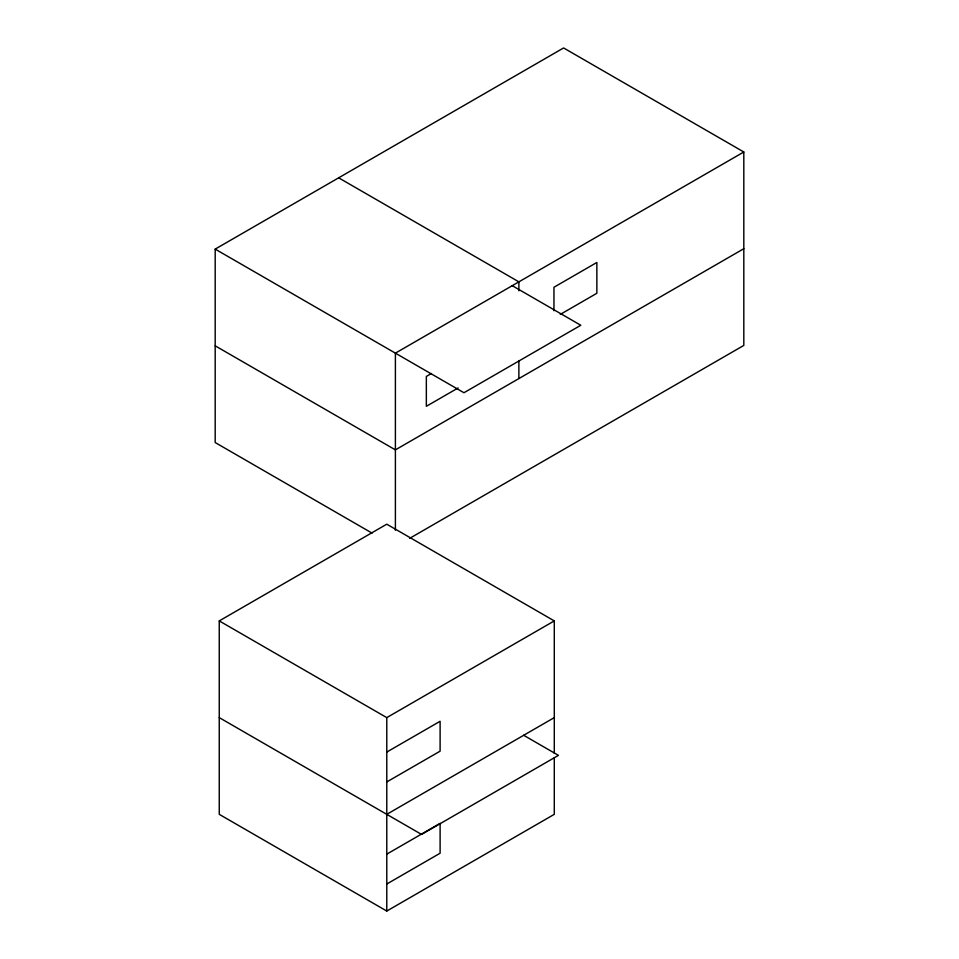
<?xml version="1.0" encoding="UTF-8"?>
<svg xmlns="http://www.w3.org/2000/svg" width="959" height="959" viewBox="0 0 959 959"><rect width="100%" height="100%" fill="white"/><g stroke="black" fill="none" stroke-linecap="round" stroke-linejoin="round"><path stroke-width="1.44" d="M372.056 533.108L215.188 442.543L215.188 249.112L563.604 47.95L743.812 151.99L743.812 345.42L409.637 538.359M743.812 151.99L395.396 353.152L395.396 530.219M431.43 373.495L426.347 376.431L426.347 406.304L458.09 387.975M560.26 314.42L596.858 293.286L596.858 262.478L553.954 287.256L553.954 310.728M743.812 248.705L395.396 449.867L215.188 345.827M554.29 757.79L554.29 814.335L386.777 911.05L219.251 814.335L219.251 620.905L386.777 524.189L554.29 620.905L554.29 753.33M219.251 620.905L386.777 717.62L554.29 620.905M386.777 752.072L440.109 721.288L440.109 751.161L386.777 781.945M386.777 814.335L554.29 717.62M386.777 854.145L440.109 823.349L440.109 853.222L386.777 884.018M338.659 177.823L518.879 281.862L518.879 290.793M512.25 285.686L580.806 325.269L463.952 392.734L215.188 249.112M523.686 735.289L558.45 755.368L421.54 834.414L219.251 717.62M518.879 360.728L518.879 378.577M386.777 717.62L386.777 911.05"/></g></svg>
